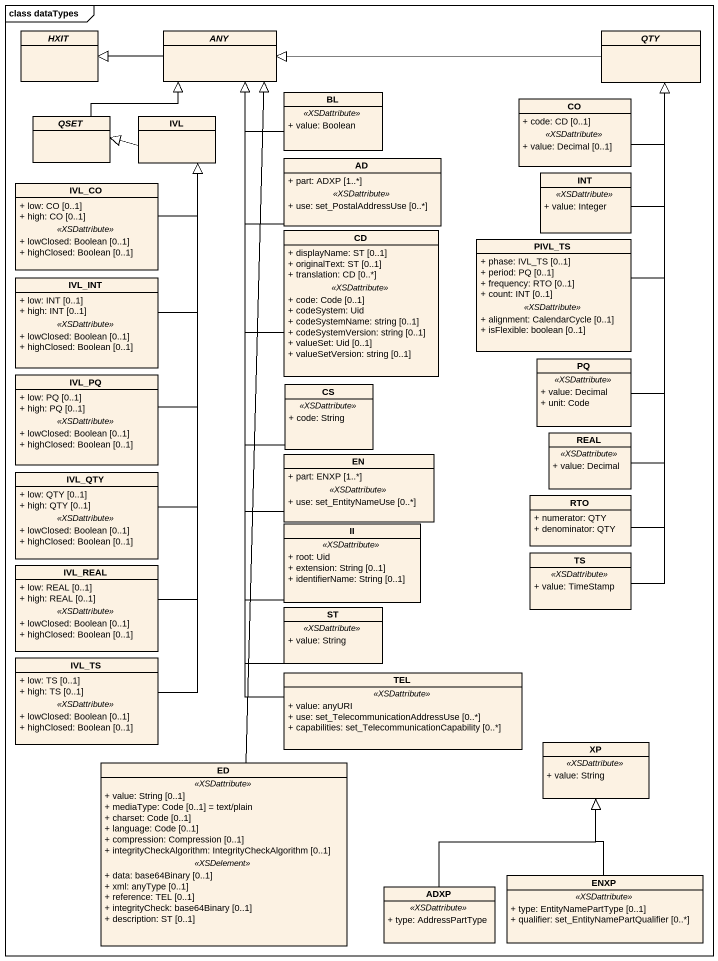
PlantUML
@startuml
mainframe class dataTypes
hide circle
hide empty members
skinparam classAttributeIconSize 0
abstract class HXIT
abstract class ANY
abstract class QTY
abstract class QSET
class IVL
class BL {
  .. <<XSDattribute>> ..
  + value: Boolean
}
class CO {
  + code: CD [0..1]
  .. <<XSDattribute>> ..
  + value: Decimal [0..1]
}
class IVL_CO {
  + low: CO [0..1]
  + high: CO [0..1]
  .. <<XSDattribute>> ..
  + lowClosed: Boolean [0..1]
  + highClosed: Boolean [0..1]
}
class AD {
  + part: ADXP [1..*]
  .. <<XSDattribute>> ..
  + use: set_PostalAddressUse [0..*]
}
class INT {
  .. <<XSDattribute>> ..
  + value: Integer
}
class CD {
  + displayName: ST [0..1]
  + originalText: ST [0..1]
  + translation: CD [0..*]
  .. <<XSDattribute>> ..
  + code: Code [0..1]
  + codeSystem: Uid
  + codeSystemName: string [0..1]
  + codeSystemVersion: string [0..1]
  + valueSet: Uid [0..1]
  + valueSetVersion: string [0..1]
}
class PIVL_TS {
  + phase: IVL_TS [0..1]
  + period: PQ [0..1]
  + frequency: RTO [0..1]
  + count: INT [0..1]
  .. <<XSDattribute>> ..
  + alignment: CalendarCycle [0..1]
  + isFlexible: boolean [0..1]
}
class IVL_INT {
  + low: INT [0..1]
  + high: INT [0..1]
  .. <<XSDattribute>> ..
  + lowClosed: Boolean [0..1]
  + highClosed: Boolean [0..1]
}
class IVL_PQ {
  + low: PQ [0..1]
  + high: PQ [0..1]
  .. <<XSDattribute>> ..
  + lowClosed: Boolean [0..1]
  + highClosed: Boolean [0..1]
}
class CS {
  .. <<XSDattribute>> ..
  + code: String
}
class PQ {
  .. <<XSDattribute>> ..
  + value: Decimal
  + unit: Code
}
class EN {
  + part: ENXP [1..*]
  .. <<XSDattribute>> ..
  + use: set_EntityNameUse [0..*]
}
class REAL {
  .. <<XSDattribute>> ..
  + value: Decimal
}
class IVL_QTY {
  + low: QTY [0..1]
  + high: QTY [0..1]
  .. <<XSDattribute>> ..
  + lowClosed: Boolean [0..1]
  + highClosed: Boolean [0..1]
}
class RTO {
  + numerator: QTY
  + denominator: QTY
}
class II {
  .. <<XSDattribute>> ..
  + root: Uid
  + extension: String [0..1]
  + identifierName: String [0..1]
}
class IVL_REAL {
  + low: REAL [0..1]
  + high: REAL [0..1]
  .. <<XSDattribute>> ..
  + lowClosed: Boolean [0..1]
  + highClosed: Boolean [0..1]
}
class TS {
  .. <<XSDattribute>> ..
  + value: TimeStamp
}
class ST {
  .. <<XSDattribute>> ..
  + value: String
}
class IVL_TS {
  + low: TS [0..1]
  + high: TS [0..1]
  .. <<XSDattribute>> ..
  + lowClosed: Boolean [0..1]
  + highClosed: Boolean [0..1]
}
class TEL {
  .. <<XSDattribute>> ..
  + value: anyURI
  + use: set_TelecommunicationAddressUse [0..*]
  + capabilities: set_TelecommunicationCapability [0..*]
}
class ED {
  .. <<XSDattribute>> ..
  + value: String [0..1]
  + mediaType: Code [0..1] = text/plain
  + charset: Code [0..1]
  + language: Code [0..1]
  + compression: Compression [0..1]
  + integrityCheckAlgorithm: IntegrityCheckAlgorithm [0..1]
  .. <<XSDelement>> ..
  + data: base64Binary [0..1]
  + xml: anyType [0..1]
  + reference: TEL [0..1]
  + integrityCheck: base64Binary [0..1]
  + description: ST [0..1]
}
class XP {
  .. <<XSDattribute>> ..
  + value: String
}
class ADXP {
  .. <<XSDattribute>> ..
  + type: AddressPartType
}
class ENXP {
  .. <<XSDattribute>> ..
  + type: EntityNamePartType [0..1]
  + qualifier: set_EntityNamePartQualifier [0..*]
}
ANY -left-|> HXIT
QTY -left-|> ANY
QSET -right-|> ANY
IVL -left-|> QSET
BL -left-|> ANY
CO -up-|> QTY
IVL_CO -up-|> IVL
AD -up-|> ANY
INT -up-|> QTY
CD -up-|> ANY
PIVL_TS -up-|> QTY
IVL_INT -up-|> IVL
IVL_PQ -up-|> IVL
CS -up-|> ANY
PQ -up-|> QTY
EN -up-|> ANY
REAL -up-|> QTY
IVL_QTY -up-|> IVL
RTO -up-|> QTY
II -up-|> ANY
IVL_REAL -up-|> IVL
TS -up-|> QTY
ST -up-|> ANY
IVL_TS -up-|> IVL
TEL -up-|> ANY
ED -up-|> ANY
ADXP -up-|> XP
ENXP -up-|> XP
@enduml
